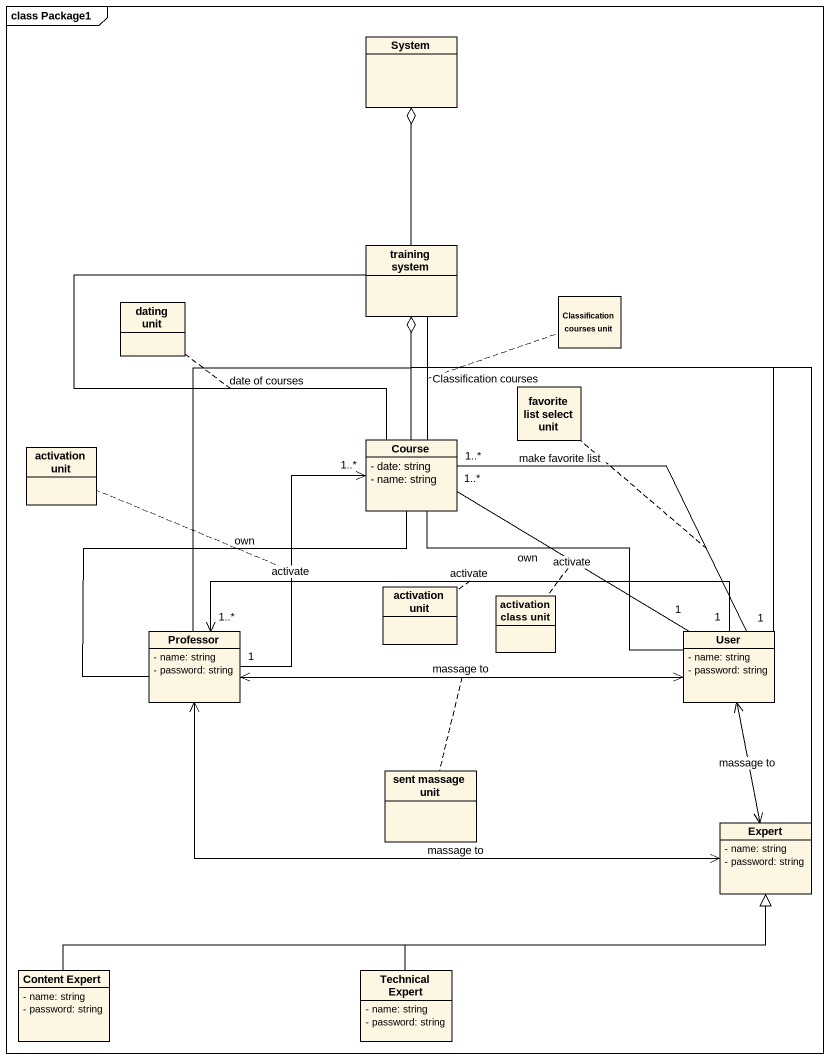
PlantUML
@startuml
mainframe class Package1
hide circle
hide empty members
skinparam classAttributeIconSize 0
class System
class "training system" as training_system
class "dating unit" as dating_unit
class "Classification courses unit" as Classification_courses_unit
class "favorite list select unit" as favorite_list_select_unit
class "activation unit" as activation_unit
class Course {
  - date: string
  - name: string
}
class "activation unit" as activation_unit_2
class "activation class unit" as activation_class_unit
class Professor {
  - name: string
  - password: string
}
class User {
  - name: string
  - password: string
}
class "sent massage unit" as sent_massage_unit
class Expert {
  - name: string
  - password: string
}
class "Content Expert" as Content_Expert {
  - name: string
  - password: string
}
class "Technical Expert" as Technical_Expert {
  - name: string
  - password: string
}
training_system -up-o System
Course -up-o training_system
Course -up- training_system : date of courses
(Course, training_system) .. dating_unit
Course -up- training_system : Classification courses
(Course, training_system) .. Classification_courses_unit
Course "1..*" <-- "1" Professor : activate
(Course, Professor) .. activation_unit
Course -- Professor : own
Course -- User : own
Professor -up-o training_system
Professor <-right-> User : massage to
(Professor, User) .. sent_massage_unit
Professor "1..*" <-right- "1" User : activate
(Professor, User) .. activation_unit_2
Professor <-right-> Expert : massage to
User -up-o training_system
User "1" -up- "1..*" Course : make favorite list
(User, Course) .. favorite_list_select_unit
User "1" -up- "1..*" Course : activate
(User, Course) .. activation_class_unit
User <--> Expert : massage to
Expert -up-o training_system
Content_Expert -right-|> Expert
Technical_Expert -right-|> Expert
@enduml
